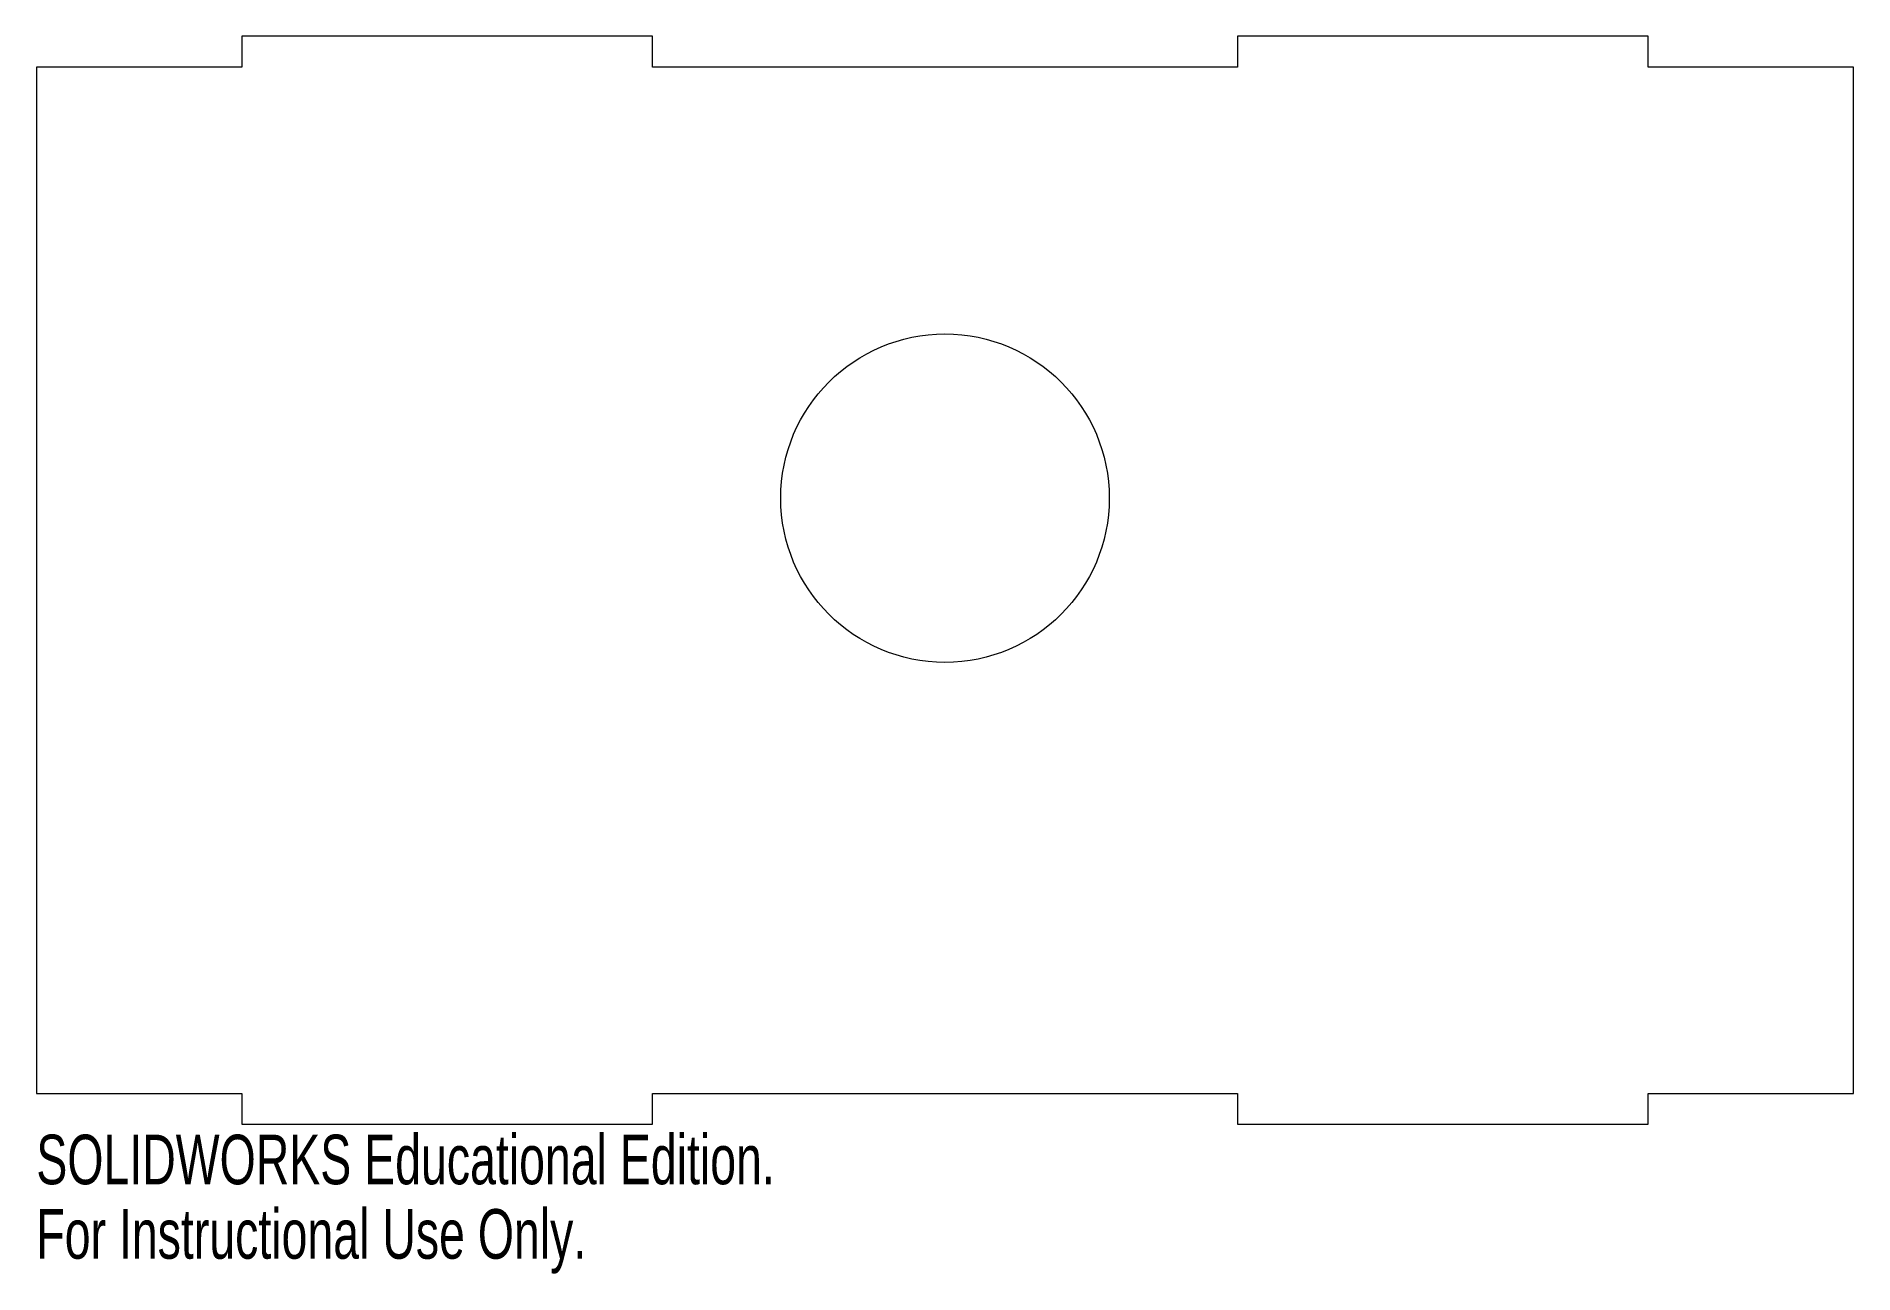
# Model space of a CAD drawing. Header units: millimetres. Extents: x -8.8 to 8.8, y -6.8 to 5.3.
import ezdxf

# ---------------------------------------------------------------- set-up
doc = ezdxf.new("R2010")
doc.units = ezdxf.units.MM
doc.styles.add('SLDTEXTSTYLE0', font='TXT', dxfattribs={"width": 0.7})

msp = doc.modelspace()

# ---------------------------------------------------------------- linework, layer by layer
at = {"color": 7, "linetype": 'Continuous', "lineweight": 15}
for p, q in [((-6.85, 5.3), (-6.85, 5)), ((-2.85, 5.3), (-6.85, 5.3)), ((-2.85, 5), (-2.85, 5.3)), ((2.85, 5.3), (2.85, 5)), ((6.85, 5.3), (2.85, 5.3)), ((6.85, 5), (6.85, 5.3)), ((-8.85, 5), (-8.85, -5)), ((-6.85, 5), (-8.85, 5)), ((2.85, 5), (-2.85, 5)), ((8.85, 5), (6.85, 5)), ((8.85, -5), (8.85, 5)), ((-8.85, -5), (-6.85, -5)), ((-6.85, -5), (-6.85, -5.3)), ((-2.85, -5), (2.85, -5)), ((-2.85, -5.3), (-2.85, -5)), ((2.85, -5), (2.85, -5.3)), ((6.85, -5.3), (6.85, -5)), ((6.85, -5), (8.85, -5)), ((-6.85, -5.3), (-2.85, -5.3)), ((2.85, -5.3), (6.85, -5.3))]:
    msp.add_line(p, q, dxfattribs=at)
msp.add_circle((0, 0.8), 1.6, dxfattribs=at)

# ---------------------------------------------------------------- texts
at = {"color": 7, "linetype": 'Continuous', "char_height": 0.48336, "attachment_point": 1, "style": 'SLDTEXTSTYLE0'}
for s, insert in [('SOLIDWORKS Educational Edition.', (-8.85, -5.402)), ('For Instructional Use Only.', (-8.85, -6.127))]:
    msp.add_mtext(s, dxfattribs=dict(at, insert=insert))

doc.saveas('drawing.dxf')
